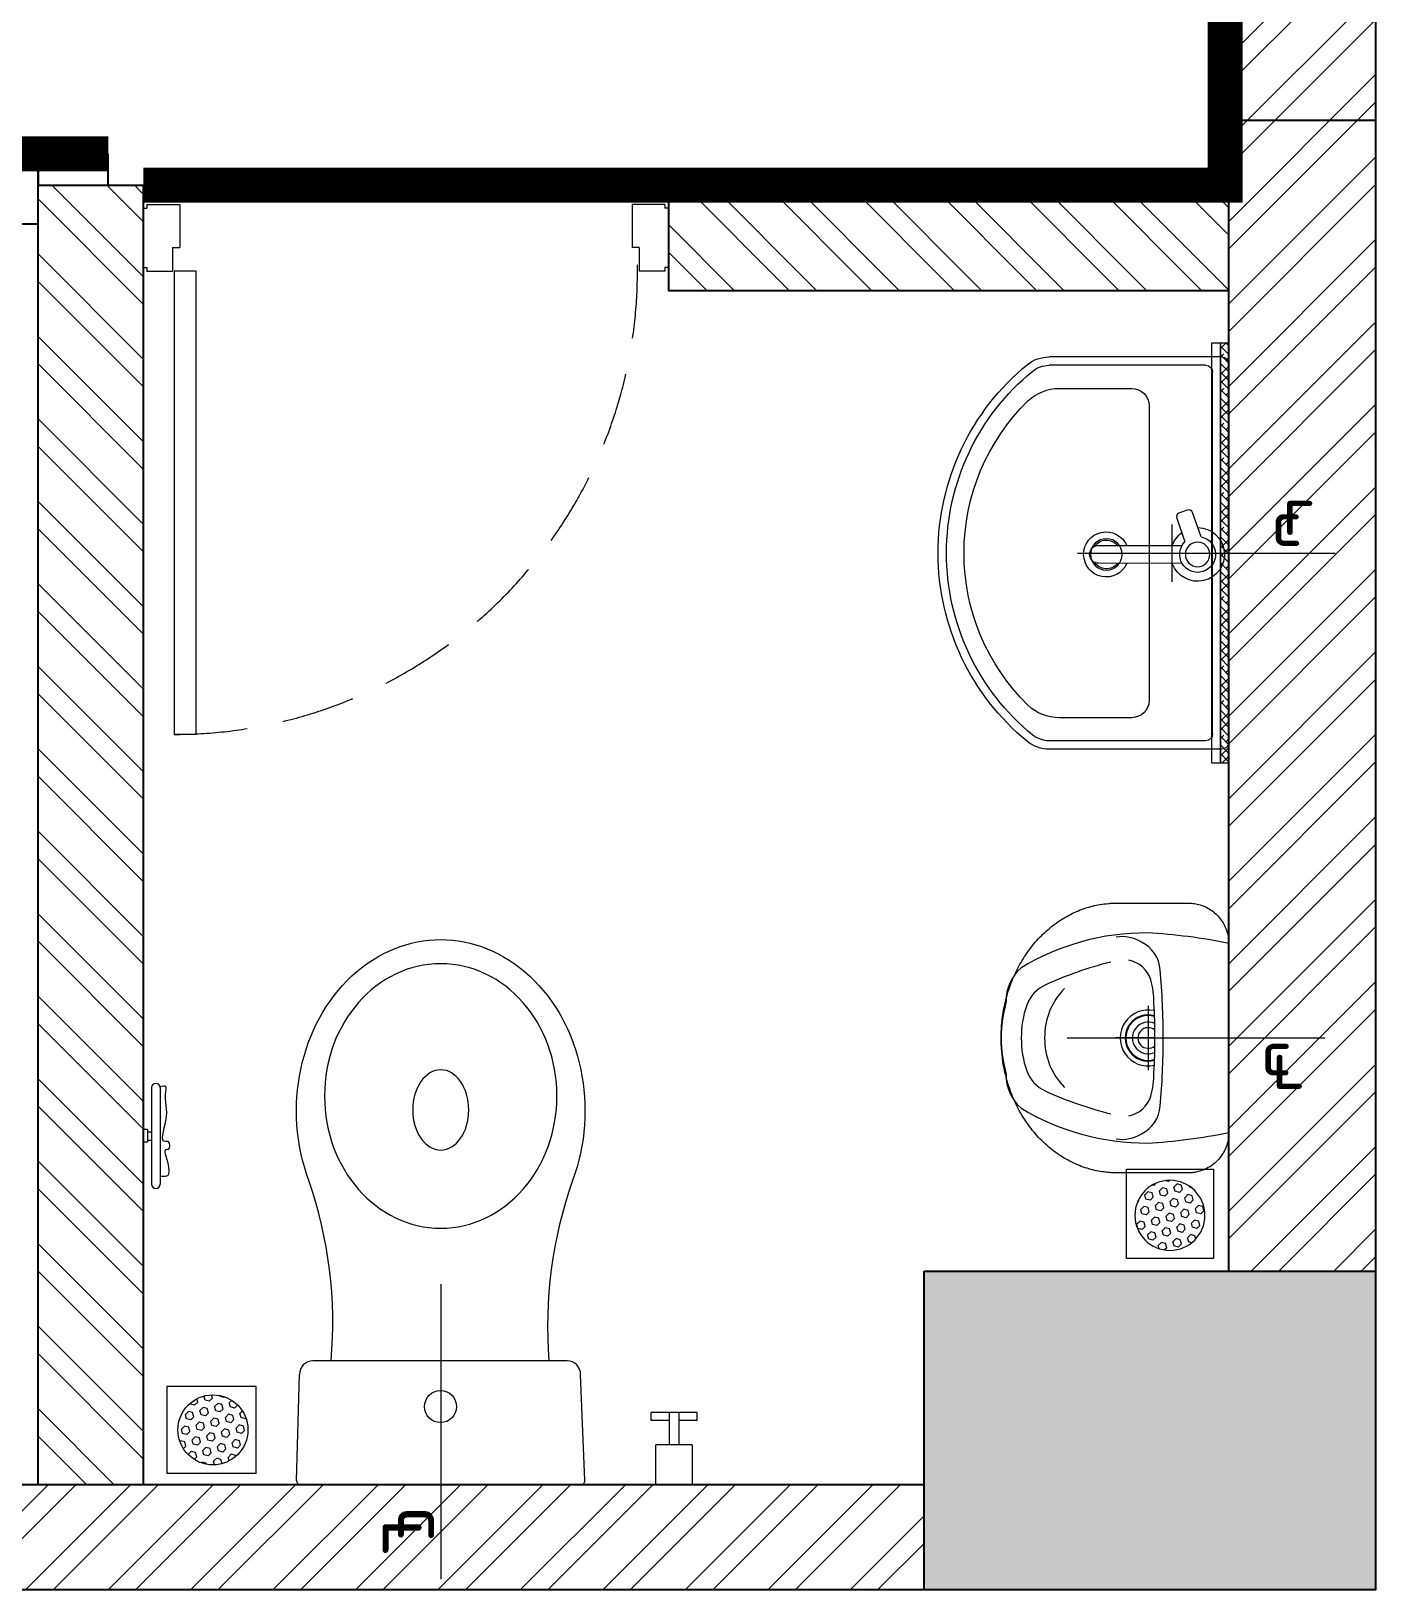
# Model space of a CAD drawing. Header units: feet. Extents: x 9819784 to 9831901, y -7052673 to -7045588.
# Drawn here: x 9829981 to 9831901, y -7052673 to -7050448 of the extents above; entities that cross this region are included whole.
import ezdxf

# ---------------------------------------------------------------- set-up
doc = ezdxf.new("R2010")
doc.units = ezdxf.units.FT
doc.header["$LTSCALE"] = 33
doc.header["$MEASUREMENT"] = 0
for name, pattern in [('ACAD_ISO03W100', [30, 12, -18]), ('CENTER', [2, 1.25, -0.25, 0.25, -0.25]), ('DOT2', [0.125, 0, -0.125]), ('HIDDEN', [9.524999999999995, 6.349999999999997, -3.174999999999998]), ('HIDDEN2', [4.7624999999999975, 3.174999999999998, -1.587499999999999])]:
    doc.linetypes.add(name, pattern=pattern)
for name, color, linetype in [('A-WALL', 1, 'Continuous'), ('column', 10, 'Continuous'), ('LAMINATE FINISH', 80, 'Continuous')]:
    doc.layers.add(name, color=color, linetype=linetype)
for name, color, linetype, lineweight in [('A-WALL HATCH', 251, 'Continuous', 0), ('centerline-toilets', 2, 'CENTER', 13), ('column hatch', 5, 'Continuous', 0), ('Door', 2, 'Continuous', 13), ('ele', 252, 'Continuous', 13), ('Fhitting', 152, 'Continuous', 30), ('LENS-DOOR', 34, 'Continuous', 20), ('LENS-PARTITION', 21, 'Continuous', 25), ('LENS_DIMENSION', 193, 'Continuous', 0), ('LK-TILES FINISH', 251, 'Continuous', 5), ('Mirror', 150, 'Continuous', 20), ('Panelling', 65, 'Continuous', 18), ('PARTITION', 22, 'Continuous', 30), ('Toilet', 5, 'Continuous', 9)]:
    doc.layers.add(name, color=color, linetype=linetype, lineweight=lineweight)
doc.styles.get("Standard").update_dxf_attribs({"font": 'GILC____.TTF'})

# ---------------------------------------------------------------- blocks, each defined once
blk = doc.blocks.new('*U44')
at = {"layer": 'LENS-DOOR'}
for p, q in [((548121.7424194189, 1779235.250802667), (548121.7424194121, 1778573.792470707)), ((548121.7424194189, 1779235.250802667), (548152.9924194244, 1779235.250802653)), ((548152.9924193986, 1778573.792470693), (548152.9924194244, 1779235.250802653)), ((547447.2632527449, 1778568.584137414), (547452.4715860604, 1778568.584137391)), ((547447.2632527215, 1778484.134138707), (547447.2632527449, 1778568.584137414)), ((547452.4715860653, 1778573.792470743), (547488.9299194093, 1778573.792470734)), ((547452.4715860604, 1778568.584137391), (547452.4715860653, 1778573.792470743)), ((547488.9299193954, 1778539.938304132), (547488.9299194093, 1778573.792470734)), ((548121.7424194121, 1778573.792470707), (548152.9924193986, 1778573.792470693)), ((548192.054919424, 1778573.792470725), (548155.5965860707, 1778573.792470693)), ((548155.5965860611, 1778539.938304095), (548155.5965860707, 1778573.792470693)), ((548192.0549194146, 1778568.584137372), (548192.054919424, 1778573.792470725)), ((548197.2632527373, 1778568.584137372), (548192.0549194146, 1778568.584137372)), ((548197.2632527256, 1778484.134138697), (548197.2632527373, 1778568.584137372)), ((547488.9299193954, 1778539.938304132), (547499.3465860662, 1778539.938304113)), ((547499.3465860639, 1778478.925805386), (547499.3465860662, 1778539.938304113)), ((548145.179919409, 1778478.925805326), (548145.179919395, 1778539.938304067)), ((548155.5965860611, 1778539.938304095), (548145.179919395, 1778539.938304067)), ((547447.2632527215, 1778484.134138707), (547452.4715860627, 1778484.134138707)), ((547452.4715860627, 1778478.925805396), (547452.4715860627, 1778484.134138707)), ((547452.4715860627, 1778478.925805396), (547499.3465860639, 1778478.925805386)), ((548192.0549194006, 1778478.925805345), (548145.179919409, 1778478.925805326)), ((548192.0549194006, 1778478.925805345), (548192.0549194006, 1778484.134138698)), ((548197.2632527256, 1778484.134138697), (548192.0549194006, 1778484.134138698))]:
    blk.add_line(p, q, dxfattribs=at)
at = {"layer": 'LENS-DOOR', "color": 7, "linetype": 'HIDDEN2'}
blk.add_ellipse((548152.9924193986, 1778573.792470693), major_axis=(-661.4583333306382, 0.003443102111827), ratio=0.9999999979146821, start_param=-1.570791121506941, end_param=0.0512086788949202, dxfattribs=at)
blk = doc.blocks.new('DLF-RSP-AR-CD-DWG-4DT-3113$0$X-TYPICAL TOILET UPPER FLOORS - 02$0$urinals')
at = {"layer": 'Toilet'}
for p, q in [((-4.5475e-12, -15.56661428403458), (-4.5475e-12, 8.286377168158651)), ((-2.7285e-12, -105.4429753783333), (-2.7285e-12, -161.0971547567169)), ((-46.09715475669872, -115.0000000000218), (46.09715475669327, -115.0000000000218))]:
    blk.add_line(p, q, dxfattribs=at)
blk.add_lwpolyline([(134.9999999999991, 0), (-134.9999999999991, 0, 0.0369487664006767), (-149.9999999999982, -116.1503670555612, 0.1380941034158666), (-99.77423321075003, -297.0872948749238, 0.2217213641091726), (-52.01775628641091, -317.8890631478586, 0.0626559245730378), (-8.49796933122e-05, -325.0000017671497, 0.0626559245730475), (52.01758632703338, -317.8890631478586, 0.2217207008690154), (99.77423321075003, -297.0872948749238, 0.1380941034158641), (149.9999999999982, -116.1503670555685, 0.0369487664006777)], format="xyb", close=True, dxfattribs=at)
for centre, radius, start, end in [((-94.27481093352071, -144.9234715912316), 47.11810289109449, 93.37081731520148, 154.4824387253665), ((3.245766915242711, -1238.155136518551), 1144.670244824663, 90.16246512528313, 95.02645179237909), ((-50.51241933281471, -225.3451602337737), 118.5326152894133, 89.54541335481511, 105.8857460775884), ((-0.1277772639159593, -996.2166668547361), 890.7737006409425, 89.99178119205142, 93.18195442305822), ((-2.7285e-12, -115.0000000000218), 40, 167.4279671994436, 12.57203280055641), ((-2.7285e-12, -115.0000000000218), 33, 164.1813978616258, 15.81860213837415), ((-2.7285e-12, -115.0000000000218), 32, 163.604929760328, 16.39507023967201), ((-2.7285e-12, -115.0000000000218), 22.62135413059903, 155.6653304376655, 24.33466956233444), ((-2.7285e-12, -115.0000000000218), 14.7323792469192, 139.9108800322804, 40.08911996771955), ((-3.245766915251806, -1238.155136518551), 1144.670244824663, 84.9735482076209, 89.83753487471687), ((0.1277772639068644, -996.2166668547361), 890.7737006409425, 86.81804557694178, 90.0082188079486), ((50.51241933280562, -225.3451602337737), 118.5326152894133, 74.1142539224116, 90.45458664518488), ((94.27481093351253, -144.9234715912316), 47.11810289109449, 25.51756127463352, 86.62918268479851), ((-90.95333014834432, -152.7329236622463), 53.77394921319929, 148.4868266886055, 188.6401109395215), ((-71.39627009237483, -149.8700101487557), 40.22765506777335, 106.7015627441882, 169.7250358418294), ((71.39627009236665, -149.8700101487557), 40.22765506777335, 10.27496415817055, 73.29843725581178), ((90.95333014833614, -152.7329236622463), 53.77394921319929, 351.3598890604785, 31.51317331139444), ((413.8982963433118, -38.37868533186702), 538.1616565584166, 193.993991329024, 204.5632062434074), ((-413.8982963433209, -38.37868533186702), 538.1616565584166, 335.4367937565926, 346.006008670976), ((-1.627792572718135, -165.2706388237202), 97.64476427368265, 224.9999999998895, 270.9551967833812), ((1.62779257270995, -165.2706388237202), 97.64476427368265, 269.0448032166188, 315.0000000001105), ((-30.08631462571975, -241.3059337647355), 50, 204.5632062434074, 250.460635897111), ((30.08631462571157, -241.3059337647355), 50, 289.539364102889, 335.4367937565926), ((-1.533770255527997, -160.8517433121305), 135.3705133602697, 250.460635897111, 270.6491845270783), ((1.533770255519812, -160.8517433121305), 135.3705133602697, 269.3508154729217, 289.539364102889)]:
    blk.add_arc(centre, radius, start, end, dxfattribs=at)
blk.add_open_spline([(135.0000000000218, 0), (105.3353530385498, 0), (75.67070607707728, 0), (-13.32323480733907, 2.274e-13), (-72.65252873028328, 2.274e-13), (-132.6900719520337, 2.274e-13), (-133.3983212508398, 2.274e-13), (-134.281768448908, 2.274e-13), (-134.4569663481699, 2.274e-13), (-134.747600608502, 2.274e-13), (-134.8630369695722, 2.274e-13), (-135.0060892340055, 2.274e-13), (-135.0064624712894, -1.193277512e-07), (-135.0170531848381, -2.2849590096e-06), (-135.0223488443722, -4.0993359107e-06), (-135.0382367304996, -1.1737902696e-05), (-135.0488298646186, -1.97575291168e-05), (-135.0806128910378, -5.26041751527e-05), (-135.1018064074043, -8.62189622239e-05), (-135.1654014043424, -0.0002222625089416), (-135.207817332803, -0.0003598904754654), (-135.3351225205075, -0.0009139553433215), (-135.4200691828771, -0.001471573562867), (-135.6751356392894, -0.0037122140454358), (-135.8454819154825, -0.005963027991811), (-136.3574010580367, -0.0150109124137998), (-136.6998544433754, -0.0241035279482276), (-137.7305242649482, -0.0607541935196423), (-138.4220536117127, -0.097686986413919), (-140.5080748643645, -0.2474448411821868), (-141.9140495439027, -0.3992694707415012), (-146.1615007839476, -1.02114614714037), (-149.0331357298746, -1.658535092420152), (-154.7518101202553, -3.41613828127015), (-157.5984620125504, -4.536659711778838), (-163.1465284251908, -7.264764980859354), (-165.8474082270705, -8.872454711613045), (-170.981741827156, -12.53873878342233), (-173.4146413081869, -14.5971666483058), (-177.906166885367, -19.08908202548741), (-179.9643754122968, -21.52215186033345), (-183.6301907623958, -26.65676477099555), (-185.2376312556147, -29.35775349851633), (-187.9652297344436, -34.90597265862334), (-189.0854937427912, -37.75266842165093), (-190.8425938294221, -43.47137026403243), (-191.4797371708415, -46.34298888964758), (-191.9919097605824, -49.84306461127676), (-192.077374217121, -50.50936302376794), (-192.2977468813131, -52.49991862553179), (-192.3966084331296, -53.81579509073117), (-192.4734941441805, -55.66879078878696), (-192.4883196677314, -56.21857700367218), (-192.496870256929, -56.88770939302139), (-192.4980415940107, -57.00997546670373), (-192.4992414002611, -57.19748434012058), (-192.4995479992234, -57.26283923326923), (-192.4998738983178, -57.37188175668461), (-192.4999546497274, -57.41559451898957), (-192.4999950294581, -57.47262341266742), (-192.4999998312229, -57.48595819937031), (-192.5000003243775, -57.52595679718206), (-192.4999999999782, -57.60927353243437), (-192.4999999999782, -57.72001920997377), (-192.4999999999782, -57.77539204874369), (-192.4999999999782, -57.94151056505302), (-192.4999999999782, -58.05225624259264), (-192.4999999999782, -58.38449327521129), (-192.4999999999782, -58.60598463029032), (-192.4999999999782, -59.27045869552739), (-192.4999999999782, -59.71344140568567), (-192.4999999999782, -61.04238953616004), (-192.4999999999782, -61.92835495647637), (-192.4999999999782, -64.58625121742534), (-192.4999999999782, -66.35818205805799), (-192.4999999999782, -71.67397457995594), (-192.4999999999782, -75.21783626122124), (-192.4999999999782, -85.84942130501715), (-192.4999999999782, -92.93714466754773), (-192.4999999999782, -114.2003147551393), (-192.4999999999782, -128.3757614802005), (-192.4999999999782, -146.0625065335298), (-192.4999999999782, -144.5738048617977), (-192.4999999999782, -149.2112419741259), (-192.4999999999782, -150.3373807581863), (-192.4999999999782, -153.7157971103672), (-192.4999999999782, -155.9680746784879), (-192.4999999999782, -158.5060066698138), (-192.4999999999782, -158.7916610930192), (-192.4999999999782, -159.2427020504906), (-192.4999999999782, -159.4080885847565), (-192.4999999999782, -159.6877588407215), (-192.4999999999782, -159.8020425624204), (-192.4999999999782, -159.9401879191086), (-192.4999999999782, -159.9640495540977), (-192.4999999999782, -160.0097689728666), (-192.499996421247, -160.0440525330155), (-192.4999643757641, -160.104952970559), (-192.4999385281542, -160.1354066471763), (-192.4998314906368, -160.2267780325826), (-192.4997208060357, -160.2877060969351), (-192.4992706129669, -160.4705315680455), (-192.4988129651545, -160.5924702530042), (-192.4969661832839, -160.9584502616815), (-192.4951032094926, -161.2026555415623), (-192.4876087275813, -161.9359178476325), (-192.4800716371877, -162.4256213779233), (-192.4497571986702, -163.8972417424418), (-192.4192763048381, -164.8816689491061), (-192.2963859407732, -167.8443601815493), (-192.1725217451708, -169.8320432125226), (-191.6702797904039, -175.8273667212115), (-191.1611082412308, -179.8674218867413), (-189.2689630843825, -190.9417939809036), (-187.5187975353817, -198.0301520545986), (-182.8335725814559, -212.1757821290298), (-179.8980525958225, -219.2325052385784), (-172.8234117350846, -233.0968568300414), (-168.6841000434473, -239.9037905012674), (-159.2549403987001, -253.0454586305236), (-153.9652371668557, -259.379470229105), (-142.3610169376685, -271.3688433516364), (-136.0469754966913, -277.0235842421638), (-122.5830627030569, -287.4852784505018), (-115.4339174138625, -292.2918274844595), (-100.5336337623292, -300.9411013099287), (-92.78333124286517, -304.7837051255591), (-76.93540386034736, -311.4502324650508), (-68.83856359988783, -314.2743166926488), (-52.54813771902468, -318.9094578767903), (-44.3551540822018, -320.7208905446411), (-28.09766422605981, -323.3885338293181), (-20.03351017174828, -324.2452316631242), (-9.424407998249535, -324.8186507928577), (-6.740670549843343, -324.9146929727227), (-2.541294352623708, -324.9908912051677), (-1.014315851566152, -325.0028880619856), (2.036791116084486, -324.9959492932932), (3.569827181100436, -324.9769325151441), (8.189732633019958, -324.8718838178048), (11.29743471029269, -324.7378363960885), (20.68934946575928, -324.1333461154121), (27.04290265062991, -323.4601654556735), (41.80139781238676, -321.2305755023596), (50.23999478411247, -319.4658943264186), (67.03734023472111, -314.8652250617469), (75.39541298363952, -312.0287856304914), (91.75936961286243, -305.2736148746307), (99.7643516501057, -301.3546813595407), (115.1434400448929, -292.4912148852103), (122.5165764177182, -287.5468142099547), (136.3756982075897, -276.758097672075), (142.8608430866302, -270.9142526187757), (154.7380516223206, -258.5122041911341), (160.1295767143733, -251.9547274426545), (169.6852635787454, -238.3524876585086), (173.8492842636328, -231.3085654467875), (180.8978067359608, -216.9779216659792), (183.7825645728694, -209.6919949490896), (188.3007156192507, -195.1140848347474), (189.9346737316168, -187.8227087036603), (191.1840609344508, -179.3163223890908), (191.3580380264129, -178.0039348904486), (191.8233173539161, -174.0784034933799), (192.057946061775, -171.4769170618926), (192.282645325045, -167.9054949954279), (192.3343052322775, -166.9187583098144), (192.4580821737554, -163.9678661429329), (192.4989909393634, -162.013038042752), (192.5000275633615, -159.9821342127634), (192.5000000000218, -159.9224785452215), (192.5000000000218, -159.79307529839), (192.5000000000218, -159.7283736749743), (192.5000000000218, -159.5342688047269), (192.5000000000218, -159.4048655578954), (192.5000000000218, -159.0166558174007), (192.5000000000218, -158.7578493237377), (192.5000000000218, -157.9814298427484), (192.5000000000218, -157.4638168554225), (192.5000000000218, -155.9109778934439), (192.5000000000218, -154.8757519187916), (192.5000000000218, -151.7700739948347), (192.5000000000218, -149.6996220455301), (192.5000000000218, -143.4882661976162), (192.5000000000218, -144.347362299007), (192.5000000000218, -131.9246506031793), (192.5000000000218, -123.642842805961), (192.5000000000218, -98.79741941430552), (192.5000000000218, -82.23380381986885), (192.5000000000218, -64.84578365063203), (192.5000000000218, -64.0213790758321), (192.5000000000218, -61.54816535143254), (192.5000000000218, -59.89935620183292), (192.5000000000218, -58.00998844622473), (192.5000000000218, -57.76942984021594), (192.5000000000218, -57.49274907784002), (192.499998838924, -57.47911258059002), (192.4999756668194, -57.44431269662868), (192.4999561805543, -57.4269094915121), (192.4998739944462, -57.37469011354438), (192.499787567282, -57.3398641780534), (192.4994331634852, -57.23534753620175), (192.4990700643893, -57.16561799409532), (192.4975985787632, -56.95627575957587), (192.4961080012763, -56.81650945311571), (192.4900940107291, -56.39661016926675), (192.4840282944246, -56.11587673401686), (192.4595555625769, -55.2713907425973), (192.4348721360084, -54.70535101709879), (192.3348933918678, -52.99906669626466), (192.2336529024164, -51.85063392816892), (191.8201097009723, -48.38130602370188), (191.3976066809859, -46.03606142272087), (190.0123624707134, -40.43900391265924), (188.9035838720251, -37.18247124511481), (186.0547772968666, -30.82026903956307), (184.3144513501752, -27.71555679796666), (180.2457153816676, -21.83694617079323), (177.9175711211701, -19.06409479178683), (172.7827831035551, -14.00634504821505), (169.9769390510123, -11.72221112323927), (164.0463850254914, -7.747615767943671), (160.9227285040119, -6.057372140880033), (154.5371660888572, -3.309309329362349), (151.2761959855666, -2.251153484609176), (144.7863564140075, -0.7410639178328893), (141.558048455473, -0.2884559583496866), (137.2641564939213, -0.0330454220411411), (136.1252210402749, 0), (135.0000000000218, 0)], degree=3, knots=[0, 0, 0, 0, 0.3296071884608014, 0.3296071884608014, 0.9888215653824044, 0.9888215653824044, 0.9966910020358062, 0.9966910020358062, 0.9986376453609405, 0.9986376453609405, 0.9999202715950525, 0.9999202715950525, 1.000227114965755, 1.000227114965755, 1.000533958336457, 1.000533958336457, 1.001147645077862, 1.001147645077862, 1.002375018560673, 1.002375018560673, 1.004829765526294, 1.004829765526294, 1.009739259457536, 1.009739259457536, 1.019558247320021, 1.019558247320021, 1.039196223044989, 1.039196223044989, 1.078472174494926, 1.078472174494926, 1.1570240773948, 1.1570240773948, 1.314127883194549, 1.314127883194549, 1.471231688994297, 1.471231688994297, 1.628335494794045, 1.628335494794045, 1.785439300593793, 1.785439300593793, 1.942543106393542, 1.942543106393542, 2.09964691219329, 2.09964691219329, 2.256750717993039, 2.256750717993039, 2.413854523792787, 2.413854523792787, 2.45094359105979, 2.45094359105979, 2.525121725593796, 2.525121725593796, 2.55664088826819, 2.55664088826819, 2.563698676682492, 2.563698676682492, 2.567478738951607, 2.567478738951607, 2.570009988159922, 2.570009988159922, 2.570782632421826, 2.570782632421826, 2.572327920945634, 2.572327920945634, 2.573873209469442, 2.573873209469442, 2.576963786517057, 2.576963786517057, 2.583144940612287, 2.583144940612287, 2.595507248802747, 2.595507248802747, 2.620231865183668, 2.620231865183668, 2.669681097945509, 2.669681097945509, 2.768579563469191, 2.768579563469191, 2.966376494516556, 2.966376494516556, 3.361970356611286, 3.361970356611286, 3.459960077400161, 3.459960077400161, 3.491387206257657, 3.491387206257657, 3.55424146397265, 3.55424146397265, 3.562213215317918, 3.562213215317918, 3.566828653483477, 3.566828653483477, 3.570017966647174, 3.570017966647174, 3.57068387273989, 3.57068387273989, 3.57129385740351, 3.57129385740351, 3.57190384206713, 3.57190384206713, 3.573123811394369, 3.573123811394369, 3.575563750048849, 3.575563750048849, 3.580443627357808, 3.580443627357808, 3.590203381975726, 3.590203381975726, 3.609722891211562, 3.609722891211562, 3.648761909683234, 3.648761909683234, 3.726839946626579, 3.726839946626579, 3.861362010243008, 3.861362010243008, 3.995884073859437, 3.995884073859437, 4.130406137475866, 4.130406137475866, 4.264928201092295, 4.264928201092295, 4.399450264708724, 4.399450264708724, 4.533972328325153, 4.533972328325153, 4.668494391941582, 4.668494391941582, 4.803016455558011, 4.803016455558011, 4.93753851917444, 4.93753851917444, 5.072060582790869, 5.072060582790869, 5.118026198867305, 5.118026198867305, 5.144558031518944, 5.144558031518944, 5.171089864170584, 5.171089864170584, 5.224153529473863, 5.224153529473863, 5.330280860080422, 5.330280860080422, 5.468862833682332, 5.468862833682332, 5.607444807284243, 5.607444807284243, 5.746026780886153, 5.746026780886153, 5.884608754488064, 5.884608754488064, 6.023190728089974, 6.023190728089974, 6.161772701691885, 6.161772701691885, 6.300354675293795, 6.300354675293795, 6.438936648895706, 6.438936648895706, 6.577518622497616, 6.577518622497616, 6.60287550622664, 6.60287550622664, 6.653589273684687, 6.653589273684687, 6.673028302144214, 6.673028302144214, 6.711906359063266, 6.711906359063266, 6.71371198576324, 6.71371198576324, 6.715517612463215, 6.715517612463215, 6.719128865863165, 6.719128865863165, 6.726351372663065, 6.726351372663065, 6.740796386262864, 6.740796386262864, 6.769686413462464, 6.769686413462464, 6.827466467861662, 6.827466467861662, 6.943026576660058, 6.943026576660058, 7.174146794256852, 7.174146794256852, 7.63638722945044, 7.63638722945044, 7.659393868747179, 7.659393868747179, 7.705407147340659, 7.705407147340659, 7.712120410764156, 7.712120410764156, 7.713128470941848, 7.713128470941848, 7.71413653111954, 7.71413653111954, 7.716152651474923, 7.716152651474923, 7.720184892185691, 7.720184892185691, 7.728249373607226, 7.728249373607226, 7.744378336450297, 7.744378336450297, 7.776636262136437, 7.776636262136437, 7.841152113508718, 7.841152113508718, 7.970183816253281, 7.970183816253281, 8.148440131053812, 8.148440131053812, 8.32669644585434, 8.32669644585434, 8.504952760654874, 8.504952760654874, 8.683209075455405, 8.683209075455405, 8.861465390255937, 8.861465390255937, 9.039721705056468, 9.039721705056468, 9.217978019857, 9.217978019857, 9.283185307179586, 9.283185307179586, 9.283185307179586, 9.283185307179586], dxfattribs=at)
blk = doc.blocks.new('jALI')
at = {"layer": 'Toilet', "ltscale": 5}
h = blk.add_hatch(dxfattribs=at)
h.set_pattern_fill('HEX', color=256, scale=50, angle=135, double=1)
h.set_pattern_definition([(135, (-344825.8629864738, 460708.1869492117), (-7.654655446197432, -7.65465544619743), [6.25, -12.5]), (255, (-344825.8629864738, 460708.1869492117), (10.4564537967226, -2.80179835052517), [6.25, -12.5]), (195, (-344830.2824038562, 460712.6063665941), (2.801798350525164, -10.4564537967226), [6.25, -12.5])])
edge = h.paths.add_edge_path()
edge.add_arc((-393187.5478222936, 163647.6289079433), 50, -90, 270)
blk.add_lwpolyline([(-393249.5478222936, 163581.8745342398), (-393125.5478222936, 163581.8745342398), (-393125.5478222936, 163709.3782789116), (-393249.5478222936, 163709.3782789116)], close=True, dxfattribs=at)
blk.add_circle((-393187.5478222936, 163647.6289079433), 50, dxfattribs=at)
blk = doc.blocks.new('Urinal')
at = {"layer": 'centerline-toilets', "linetype": 'HIDDEN', "ltscale": 10}
blk.add_line((0, 230.8758839690709), (0, -137.000001512235), dxfattribs=at)
at = {"layer": 'Fhitting', "lineweight": 0, "ltscale": 0.5, "rotation": 180}
blk.add_blockref('DLF-RSP-AR-CD-DWG-4DT-3113$0$X-TYPICAL TOILET UPPER FLOORS - 02$0$urinals', (0, -4.656613e-10), dxfattribs=at)
at = {"layer": 'Fhitting', "lineweight": 0, "ltscale": 0.5, "xscale": -1, "rotation": 90}
blk.add_blockref('jALI', (163394.4367869734, -393103.5478222946), dxfattribs=at)
at = {"layer": 'centerline-toilets', "linetype": 'DOT2', "insert": (-31.35624695965089, -69.03888236299099), "char_height": 75, "width": 495.826660318515, "attachment_point": 5, "rotation": 269.99999999999994}
blk.add_mtext('{\\fISOCPEUR|b0|i0|c0|p34;℄}', dxfattribs=at)
blk = doc.blocks.new('WC')
at = {"layer": 'centerline-toilets', "linetype": 'HIDDEN', "ltscale": 10}
blk.add_line((0, 286.2958382707602), (0, -134.6853325402244), dxfattribs=at)
at = {"layer": 'Toilet'}
for p, q in [((-412.7979797990993, 566.9391568473073), (-412.7979797990993, 428.9391568473075)), ((-400.7979797990993, 566.9391568473073), (-400.7979797990993, 428.9391568473075)), ((-418.7979797990992, 506.9391568473074), (-424.7979797990992, 506.9391568473074)), ((-424.7979797990992, 506.9391568473074), (-424.7979797990992, 488.9391568473074)), ((-418.7979797990992, 506.9391568473074), (-418.7979797990992, 488.9391568473074)), ((-418.7979797990992, 503.9391568473075), (-412.7979797990993, 503.9391568473075)), ((-418.7979797990992, 491.9391568473074), (-412.7979797990993, 491.9391568473074)), ((-418.7979797990992, 488.9391568473074), (-424.7979797990992, 488.9391568473074)), ((-205.7725320039317, 5.926001816396819), (-201.7160837631672, 157.2330230183852)), ((180.5927414200269, 176.815278308868), (-182.556142896181, 176.815278308868)), ((205.7725320039317, 5.926001816396819), (199.7526822867803, 157.2330230183852)), ((-200.0543949760031, 0), (200.0543949760031, 0))]:
    blk.add_line(p, q, dxfattribs=at)
at = {"layer": 'Toilet', "ltscale": 100}
for p, q in [((366.0861393199302, 102.9920874625677), (300.3083048430271, 102.9920874625095)), ((300.30830484326, 91.54852218885208), (300.3083048430271, 102.9920874625095)), ((326.331082917517, 91.54852218885208), (300.30830484326, 91.54852218885208)), ((326.331082917517, 102.9920874625095), (326.331082917517, 57.21782636787975)), ((340.063361245906, 102.9920874625095), (340.0633612461388, 57.21782636787975)), ((366.086139320163, 91.54852218891027), (340.0633612461388, 91.54852218885208)), ((366.086139320163, 91.54852218891027), (366.086139320163, 102.9920874625677)), ((307.1744440074545, -4.074536e-10), (307.1744440074545, 57.21782636787975)), ((359.2200001559686, 57.21782636793796), (307.1744440074545, 57.21782636787975)), ((359.2200001559686, 57.21782636793796), (359.2200001559686, -3.49246e-10)), ((359.2200001559686, -3.49246e-10), (307.1744440074545, -4.074536e-10))]:
    blk.add_line(p, q, dxfattribs=at)
at = {"layer": 'Toilet'}
blk.add_circle((-0.2857134367804974, 111.5676235100181), 22.88713054731488, dxfattribs=at)
for centre, radius, start, end in [((-406.7979797990992, 566.9391568473073), 6, 0, 180), ((-406.7979797990992, 428.9391568473075), 6, 180, 0), ((-776.4252137581352, 231.0819697503539), 622.2680866278017, 354.9970003378784, 19.06186307169785), ((776.0328844110481, 226.3990844733362), 623.4432827196409, 160.519589047048, 184.5616761992302), ((-182.4380497655365, 157.5352372747657), 19.28040269973926, 90.35094080903318, 180.8981301276673), ((180.4746482893824, 157.5352372747657), 19.28040269973926, 359.1018698723327, 89.64905919096681), ((-200.0543949760031, 5.72178263682872), 5.72178263682872, 177.9545915110681, 270), ((200.0543949760031, 5.72178263682872), 5.72178263682872, 270, 2.045408488931865)]:
    blk.add_arc(centre, radius, start, end, dxfattribs=at)
at = {"layer": 'Toilet', "extrusion": (0, 0, -1)}
for centre, major_axis, ratio, start_param, end_param in [((0, 533.5337650458841), (-8.43e-14, -244.6286735628217), 0.8420279271674843, 7.436325980537995, 11.41322994100081), ((0, 535.0673360529563), (-1.97e-14, -57.2178263682872), 0.7, 1.570796326794896, 7.853981633974482)]:
    blk.add_ellipse(centre, major_axis=major_axis, ratio=ratio, start_param=start_param, end_param=end_param, dxfattribs=at)
blk.add_ellipse((0, 555.0129157723858), major_axis=(-6.5e-14, -188.8188270153477), ratio=0.8787878787878787, dxfattribs=at)
at = {"layer": 'Toilet'}
blk.add_open_spline([(-400.7979797990993, 440.9812579345889), (-397.1017245875382, 440.5392413198887), (-384.272368182084, 439.0050429589682), (-388.9986424445753, 459.3206578283151), (-395.6177634203054, 479.7532535305932), (-385.6000390281565, 477.9531818908857), (-385.8943579708215, 491.277749300945), (-402.6759011854702, 487.229470669479), (-384.8389140961484, 532.0884480134423), (-395.5184431350181, 546.6368104346082), (-390.8815714643073, 570.2364144729171), (-397.1683210631592, 568.7960733613664), (-400.7979797990993, 567.9644915373938)], degree=3, knots=[0, 0, 0, 0, 9.744971934705973, 33.82388686810737, 47.58355076290899, 49.4979151278385, 60.56050204634084, 63.82228440520703, 93.50801890349248, 135.7569247839274, 141.9043522613065, 150.3019062020757, 150.3019062020757, 150.3019062020757, 150.3019062020757], dxfattribs=at)
at = {"layer": 'Fhitting', "lineweight": 0, "ltscale": 0.5, "rotation": 270}
blk.add_blockref('jALI', (-163972.8745342343, -393109.1750712174), dxfattribs=at)
at = {"layer": 'centerline-toilets', "linetype": 'DOT2', "insert": (-35.88272588187829, -56.91358223470706), "char_height": 85.8267395524308, "width": 567.4024751774504, "attachment_point": 5, "rotation": 270}
blk.add_mtext('{\\fISOCPEUR|b0|i0|c0|p34;℄}', dxfattribs=at)
blk = doc.blocks.new('Wash Basin')
at = {"layer": 'PARTITION', "lineweight": 9}
h = blk.add_hatch(dxfattribs=at)
h.set_pattern_fill('ANSI38', color=256, scale=70, angle=989.9999999999998, style=0, double=1)
h.set_pattern_definition([(314.9999999999998, (-64.71346578747034, -33.32481618935708), (6.187184335382297, 6.187184335382283), []), (44.99999999999993, (-64.71346578747034, -33.32481618935708), (6.187184335382312, 18.56155300614686), [21.875, -13.125])])
h.paths.add_polyline_path([(300.0941287651658, -21.98777738737408), (-300.0941287651658, -22.00000000058208), (-300.0941287651658, -34.00000000058208), (300.0941287651658, -33.98777738737408)])
at = {"layer": 'centerline-toilets', "linetype": 'HIDDEN', "ltscale": 10}
blk.add_line((0, -238.0678792903709), (0, 129.808006190935), dxfattribs=at)
at = {"layer": 'Mirror', "ltscale": 0.5}
blk.add_lwpolyline([(-300.0941287651658, -34.00000000058208), (-300.0941287651658, -46.00000000058208), (300.0941287651658, -46.00000000058208), (300.0941287651658, -34.00000000058208)], close=True, dxfattribs=at)
at = {"layer": 'Panelling', "lineweight": 9}
blk.add_lwpolyline([(-300.0941287651658, -22.00000000058208), (-300.0941287651658, -34.00000000058208), (300.0941287651658, -34.00000000058208), (300.0941287651658, -22.00000000058208)], close=True, dxfattribs=at)
at = {"layer": 'Toilet', "ltscale": 100}
for p, q in [((-270, -22.00000000058208), (270, -22.00000000058208)), ((-280, -32.00000000058208), (-280, -278.3423135242919)), ((280, -32.00000000058208), (280, -278.3423135242919)), ((-268, -55.00000000058207), (-268, -278.3423135242919)), ((-258, -45.00000000058207), (258, -45.00000000058207)), ((268, -55.00000000058207), (268, -278.3423135242919)), ((-14.75394256017171, -88.57836779823992), (-14.58294607303105, -207.8757586760221)), ((10.97367832274176, -207.8757587235195), (10.80268183583394, -88.55792254640254))]:
    blk.add_line(p, q, dxfattribs=at)
blk.add_lwpolyline([(23.11144540272653, -61.62355844548438), (57.69729334814474, -73.5425448747119, -0.4142135623700193), (61.41500012157485, -81.17003832559566), (57.50521344458684, -92.51523855014239, -0.4142135623687794), (49.87771999370306, -96.23294532380532), (16.08098082058132, -84.58590182231274)], format="xyb", dxfattribs=at)
blk.add_lwpolyline([(40.65695853624492, -103.2068005428882), (-41.09953799587674, -103.2068005428882)], dxfattribs=at)
blk.add_lwpolyline([(-235, -264.0271915069043, 0.1918964941694492), (-217.1874080155976, -308.7300831892808, 0.4202357661762754), (217.1874080155976, -308.7300831893172, 0.191896494169451), (235, -264.0271915069115), (235, -160.5000000005821, 0.4142135623730951), (210, -135.5000000005821), (-210, -135.5000000005821, 0.4142135623730951), (-235, -160.5000000005821)], format="xyb", close=True, dxfattribs=at)
for centre, radius in [((-1.975630321074277, -66.50000000058208), 17.5), ((-1.975630321074277, -196.7635957537459), 22.5)]:
    blk.add_circle(centre, radius, dxfattribs=at)
for centre, radius, start, end in [((-270, -32.00000000058208), 10, 90, 180), ((270, -32.00000000058208), 10, 0, 90), ((-258, -55.00000000058207), 10, 90, 180), ((258, -55.00000000058207), 10, 0, 90), ((-1.975630321074277, -197.065354476148), 32.14736256360053, 113.0897544120751, 66.24597926171971), ((-1.975630321074277, -196.7635957537459), 20.45924138120723, 128.0403438055863, 237.2899289984687), ((-1.975630321074277, -196.7635957537459), 20.45924138120723, 304.4732923270086, 50.73322655079215), ((-230, -278.3423135242919), 50, 180, 218.4460647329942), ((-230, -278.3423135242919), 38, 180, 218.4460647329942), ((230, -278.3423135242919), 38, 321.5539352670057, 0), ((230, -278.3423135242919), 50, 321.5539352670057, 0), ((0, -89.26318603751132), 347.736813963071, 219.2825773815098, 320.7174226184902), ((0, -89.25957125263085), 335.7404287479508, 219.3129523468507, 320.6870476531492)]:
    blk.add_arc(centre, radius, start, end, dxfattribs=at)
for centre, major_axis, ratio, start_param, end_param in [((-1.975630321074277, -66.50000000058208), (-0.0007244262846731, 38.33493659709939), 0.9999999997470119, 4.720493185551212, 9.081981632517541), ((-1.975630321074277, -66.50000000058208), (-0.161652407392657, -25.55611315046938), 0.9999999997364025, 1.769108159146172, 7.074098355705205), ((-1.975630321074277, -66.50000000058208), (-0.0007244262846731, 38.33493659709939), 0.9999999997470119, 3.484555387064545, 4.08357603994855), ((-1.80463387700729, -207.8757586997708), (-9.035631208577575, 9.035631208577575), 0.9999999999964067, 0.7853981615407268, 3.926990815130519)]:
    blk.add_ellipse(centre, major_axis=major_axis, ratio=ratio, start_param=start_param, end_param=end_param, dxfattribs=at)
at = {"layer": 'centerline-toilets', "linetype": 'DOT2', "insert": (33.33187728072517, 61.84688704169094), "char_height": 75, "width": 495.826660318515, "attachment_point": 5, "rotation": 90}
blk.add_mtext('{\\fISOCPEUR|b0|i0|c0|p34;℄}', dxfattribs=at)
blk = doc.blocks.new('A$C917db70c')
at = {"layer": 'A-WALL HATCH'}
h = blk.add_hatch(dxfattribs=at)
h.set_pattern_fill('ANSI32', color=256, scale=222)
h.set_pattern_definition([(45, (-12.4013486392796, 3825.259784526192), (-58.86663953378008, 58.86663953378008), []), (45, (26.84307765075937, 3825.259784526192), (-58.86663953378008, 58.86663953378008), [])])
h.paths.add_polyline_path([(0, 4075), (-209.9993487000465, 4075), (-209.9993487000465, 3508), (0, 3508)])
h.paths.add_polyline_path([(0, 2665), (-209.9993487000465, 2665), (-209.9993487000465, 2098), (0, 2098)])
h.paths.add_polyline_path([(0, 2665), (0, 3508), (-209.9993487000465, 3508), (-209.9993487000465, 3210), (-209.9993487000465, 2960), (-209.9993487000465, 2665)])
h.paths.add_polyline_path([(0, 455), (0, 2098), (-209.9993487000465, 2098), (-209.9993487000465, 1460.480862290598), (-209.9993487000465, 455)])
h.paths.add_polyline_path([(0, 4075), (0, 7085), (-2304.999348700047, 7085), (-2304.999348700047, 6935), (-209.9993487000465, 6935), (-209.9993487000465, 4075)])
h.paths.add_polyline_path([(-644.9993487000465, 0), (-644.9993487000465, 150), (-10454.99934870004, 150), (-10454.99934870004, 0)])
h.paths.add_polyline_path([(-3474.999348700047, 6925), (-3474.999348700047, 7085), (-9554.999364762567, 7085), (-9554.999364762567, 6924.822166100145)])
h = blk.add_hatch(dxfattribs=at)
h.set_pattern_fill('ANSI32', color=256, scale=222, angle=-90.00000000000001)
h.set_pattern_definition([(315, (-7144.999348700046, 2919.799802005758), (58.8666395337801, 58.86663953378008), []), (315, (-7144.999348700046, 2880.555375715758), (58.8666395337801, 58.86663953378008), [])])
h.paths.add_polyline_path([(-1759.999348700047, 2005), (-1759.999348700046, 150), (-1909.999348700046, 150), (-1909.999348700047, 2005)])
h.paths.add_polyline_path([(-209.9993487000465, 1855), (-209.9993487000465, 2005), (-1009.999348700047, 2005.000000000001), (-1009.999348700047, 1855.000000000001)])
at = {"layer": 'column hatch'}
h = blk.add_hatch(color=251, dxfattribs=at)
h.dxf.hatch_style = 1
h.paths.add_polyline_path([(-2304.999348700047, 6335), (-2304.999348700047, 7085), (-3474.999348700047, 7085), (-3474.999348700047, 6335)])
h.paths.add_polyline_path([(0, 0), (0, 455), (-644.9993487000465, 455), (-644.9993487000465, 0)])
h.paths.add_polyline_path([(-10454.99934870004, 450), (-11114.99934870004, 450), (-11114.99934870004, 1.4547258615e-06), (-11114.99395485967, 1.4547258615e-06), (-10454.99934870004, 1.3681128621e-06)])
h.paths.add_polyline_path([(-9554.999364762567, 6174.776449917816), (-9554.999364762567, 7085), (-11117.99936476256, 7085), (-11117.99936476256, 6174.776449917816), (-10937.99936476256, 6174.776449917816)])
h.paths.add_polyline_path([(-10894.9995899871, 2874.998848423362), (-10894.9995899871, 3569.999046654441), (-11114.99962145928, 3569.999046654441), (-11114.9995606998, 2874.998833561316)])
at = {"layer": 'A-WALL'}
for p, q in [((0, 0), (0, 7085)), ((-209.9993487000465, 455.0000000009313), (-209.9993487000465, 2960)), ((-209.9993487000465, 2098), (0, 2098)), ((-644.9993487000465, 150), (-10454.99934870004, 150)), ((0, 0), (-11114.99934870004, 0))]:
    blk.add_line(p, q, dxfattribs=at)
for points in [[(-1759.999348700047, 2005), (-1759.999348700046, 150), (-1909.999348700046, 150), (-1909.999348700047, 2005)], [(-209.9993487000465, 1855), (-209.9993487000465, 2005), (-1009.999348700047, 2005.000000000001), (-1009.999348700047, 1855.000000000001)]]:
    blk.add_lwpolyline(points, close=True, dxfattribs=at)
at = {"layer": 'column'}
for p, q in [((-644.9993487000465, 0), (-644.9993487000465, 455)), ((-644.9993487000465, 455), (0, 455))]:
    blk.add_line(p, q, dxfattribs=at)
at = {"layer": 'Door', "rotation": 180}
blk.add_blockref('*U44', (546437.263904034, 1780456.35913806), dxfattribs=at)
at = {"layer": 'ele', "color": 0, "lineweight": -2, "xscale": -1, "rotation": 270}
blk.add_blockref('Wash Basin', (-187.9993487000465, 1479.999999999999), dxfattribs=at)
at = {"layer": 'ele', "color": 0, "lineweight": -2, "rotation": 90.00000000000003}
blk.add_blockref('Urinal', (-209.9993487000475, 787.7713109126188), dxfattribs=at)
at = {"layer": 'ele', "color": 0, "lineweight": -2}
blk.add_blockref('WC', (-1335.201368900947, 150), dxfattribs=at)

msp = doc.modelspace()

# ---------------------------------------------------------------- linework, layer by layer
at = {"layer": 'LAMINATE FINISH', "color": 85, "linetype": 'ACAD_ISO03W100', "ltscale": 0.05, "const_width": 50}
msp.add_lwpolyline([(9830891.325067952, -7050668.158378952), (9830141.325067952, -7050668.158378952)], dxfattribs=at)
at = {"layer": 'LENS-PARTITION'}
for points in [[(9828326.32506795, -7050723.158378953), (9829991.325067952, -7050723.158378953), (9829991.325067952, -7050623.158378952), (9828326.32506795, -7050623.158378952)], [(9830091.325067952, -7050623.158378952), (9829991.325067952, -7050623.158378952), (9829991.325067952, -7050668.158378952), (9830091.325067952, -7050668.158378952)]]:
    msp.add_lwpolyline(points, close=True, dxfattribs=at)
at = {"layer": 'LK-TILES FINISH', "color": 212, "linetype": 'ACAD_ISO03W100', "ltscale": 0.05, "const_width": 50}
for points in [[(9828426.325067952, -7049823.158378952), (9828426.325067952, -7050623.158378952), (9830091.325067952, -7050623.158378952)], [(9831686.012567954, -7049821.54037832), (9831686.012567954, -7050668.158378952), (9830891.325067952, -7050668.158378952)]]:
    msp.add_lwpolyline(points, dxfattribs=at)

# ---------------------------------------------------------------- block references
at = {"layer": 'LENS_DIMENSION'}
msp.add_blockref('A$C917db70c', (9831901.32441665, -7052673.158378952), dxfattribs=at)

doc.saveas('drawing.dxf')
